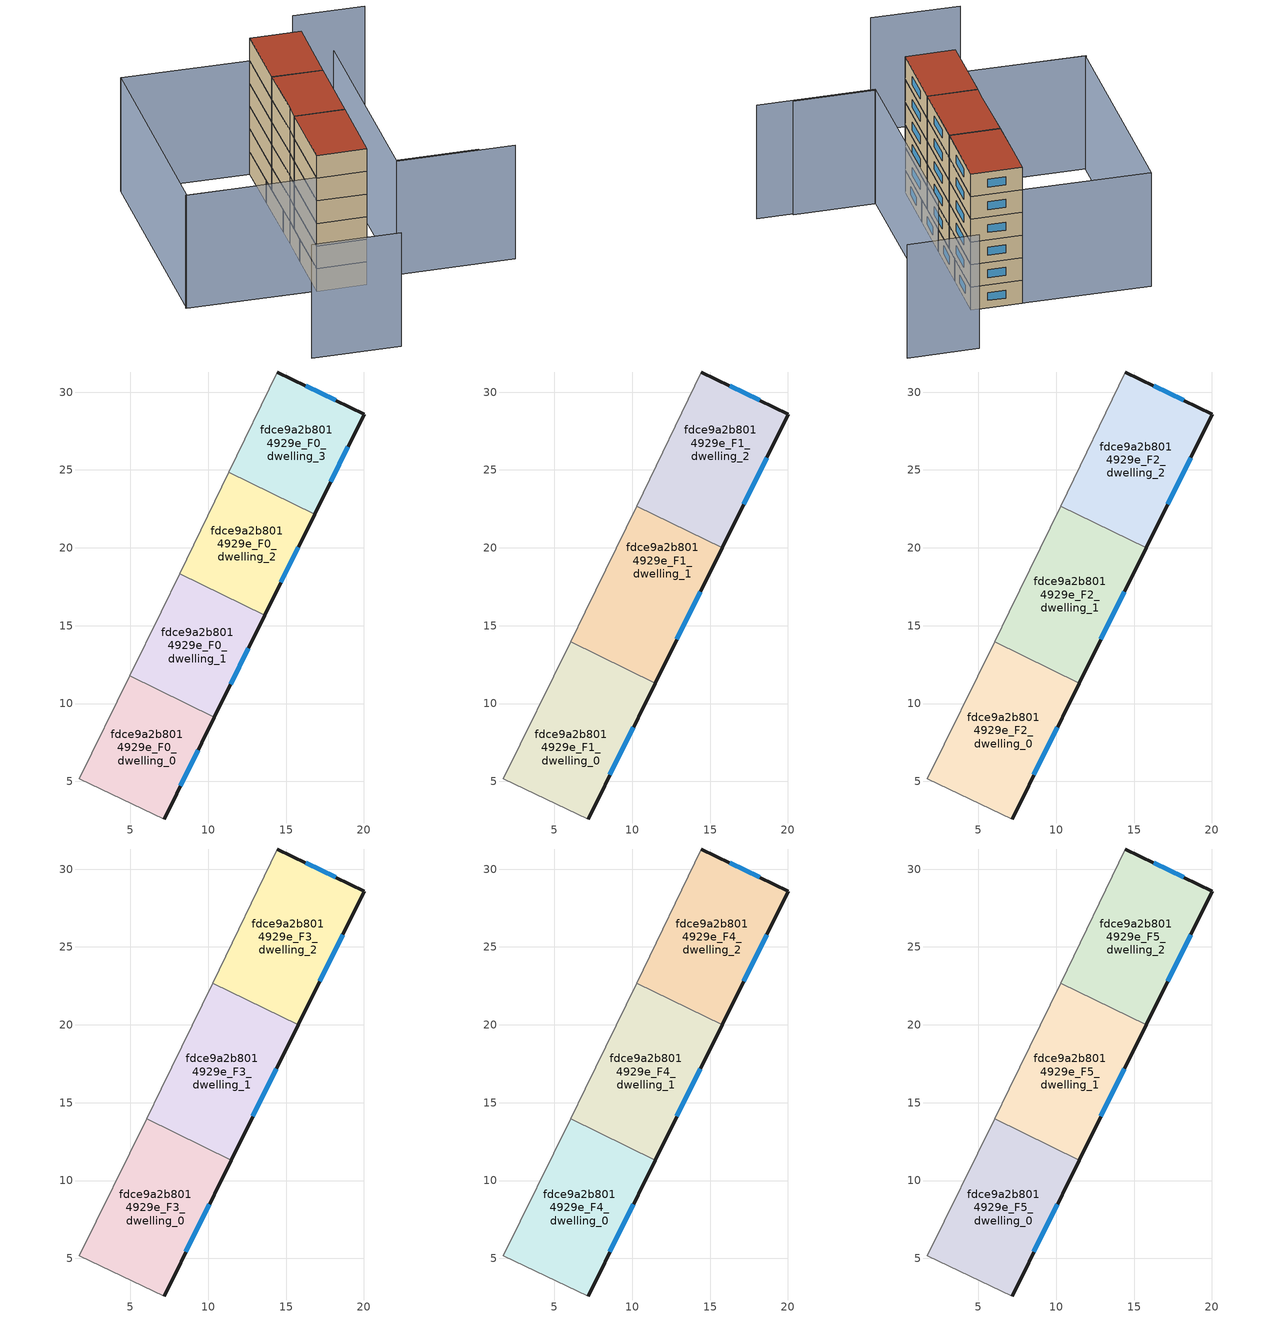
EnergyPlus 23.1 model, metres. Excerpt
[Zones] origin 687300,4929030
fdce9a2b8014929e_F0_dwelling_0
 floor ground (EU_floor_Construction): 10.4,9.12 7.17,2.58 1.73,5.18 4.97,11.77 z0
 wall outside (EU_wall_Construction): 7.17,2.58 10.4,9.12 z0:3
 wall to fdce9a2b8014929e_F0_dwelling_1 (EU_wall_Construction): 10.4,9.12 4.97,11.77 z0:3
 wall adiabatic (EU_wall_Construction): 4.97,11.77 1.73,5.18 7.17,2.58 z0:3
 window (EU_Window_Construction): 8.22,4.71 9.35,7 z0.98:2.02
fdce9a2b8014929e_F0_dwelling_1
 floor ground (EU_floor_Construction): 13.64,15.67 10.4,9.12 4.97,11.77 7,15.89 8.18,18.33 z0
 wall outside (EU_wall_Construction): 10.4,9.12 13.64,15.67 z0:3
 wall adiabatic (EU_wall_Construction): 8.18,18.33 7,15.89 4.97,11.77 z0:3
 wall to fdce9a2b8014929e_F0_dwelling_2 (EU_wall_Construction): 13.64,15.67 8.18,18.33 z0:3
 window (EU_Window_Construction): 11.45,11.25 12.58,13.54 z0.98:2.02
fdce9a2b8014929e_F0_dwelling_2
 floor ground (EU_floor_Construction): 16.84,22.16 13.64,15.67 8.18,18.33 11.33,24.84 z0
 wall outside (EU_wall_Construction): 13.64,15.67 16.84,22.16 z0:3
 wall to fdce9a2b8014929e_F0_dwelling_3 (EU_wall_Construction): 16.84,22.16 11.33,24.84 z0:3
 wall adiabatic (EU_wall_Construction): 11.33,24.84 8.18,18.33 z0:3
 window (EU_Window_Construction): 14.68,17.78 15.8,20.05 z0.98:2.02
fdce9a2b8014929e_F0_dwelling_3
 floor ground (EU_floor_Construction): 20.01,28.58 16.84,22.16 11.33,24.84 14.44,31.29 z0
 wall outside (EU_wall_Construction): 16.84,22.16 20.01,28.58 14.44,31.29 z0:3
 wall adiabatic (EU_wall_Construction): 14.44,31.29 11.33,24.84 z0:3
 window (EU_Window_Construction): 18.2,29.46 16.25,30.41 / 17.87,24.25 18.98,26.49 z0.98:2.02
fdce9a2b8014929e_F1_dwelling_0
 floor to fdce9a2b8014929e_F0_dwelling_0 (EU_floor_Construction): 10.4,9.12 7.17,2.58 1.73,5.18 4.97,11.77 z3
 floor to fdce9a2b8014929e_F0_dwelling_1 (EU_floor_Construction): 11.48,11.31 10.4,9.12 4.97,11.77 6.05,13.95 z3
 wall outside (EU_wall_Construction): 7.17,2.58 11.48,11.31 z3:6
 wall to fdce9a2b8014929e_F1_dwelling_1 (EU_wall_Construction): 11.48,11.31 6.05,13.95 z3:6
 wall adiabatic (EU_wall_Construction): 6.05,13.95 1.73,5.18 7.17,2.58 z3:6
 window (EU_Window_Construction): 8.57,5.42 10.08,8.47 z3.98:5.02
fdce9a2b8014929e_F1_dwelling_1
 floor to fdce9a2b8014929e_F0_dwelling_1 (EU_floor_Construction): 13.64,15.67 11.48,11.31 6.05,13.95 7,15.89 8.18,18.33 z3
 floor to fdce9a2b8014929e_F0_dwelling_2 (EU_floor_Construction): 15.78,20 13.64,15.67 8.18,18.33 10.28,22.68 z3
 wall outside (EU_wall_Construction): 11.48,11.31 15.78,20 z3:6
 wall adiabatic (EU_wall_Construction): 10.28,22.68 7,15.89 6.05,13.95 z3:6
 wall to fdce9a2b8014929e_F1_dwelling_2 (EU_wall_Construction): 15.78,20 10.28,22.68 z3:6
 window (EU_Window_Construction): 12.88,14.14 14.38,17.18 z3.98:5.02
fdce9a2b8014929e_F1_dwelling_2
 floor to fdce9a2b8014929e_F0_dwelling_2 (EU_floor_Construction): 16.84,22.16 15.78,20 10.28,22.68 11.33,24.84 z3
 floor to fdce9a2b8014929e_F0_dwelling_3 (EU_floor_Construction): 20.01,28.58 16.84,22.16 11.33,24.84 14.44,31.29 z3
 wall outside (EU_wall_Construction): 15.78,20 20.01,28.58 14.44,31.29 z3:6
 wall adiabatic (EU_wall_Construction): 14.44,31.29 10.28,22.68 z3:6
 window (EU_Window_Construction): 18.2,29.46 16.25,30.41 / 17.15,22.79 18.64,25.79 z3.98:5.02
fdce9a2b8014929e_F2_dwelling_0
 floor to fdce9a2b8014929e_F1_dwelling_0 (EU_floor_Construction): 11.48,11.31 7.17,2.58 1.73,5.18 6.05,13.95 z6
 wall outside (EU_wall_Construction): 7.17,2.58 11.48,11.31 z6:9
 wall to fdce9a2b8014929e_F2_dwelling_1 (EU_wall_Construction): 11.48,11.31 6.05,13.95 z6:9
 wall adiabatic (EU_wall_Construction): 6.05,13.95 1.73,5.18 7.17,2.58 z6:9
 window (EU_Window_Construction): 8.57,5.42 10.08,8.47 z6.98:8.02
fdce9a2b8014929e_F2_dwelling_1
 floor to fdce9a2b8014929e_F1_dwelling_1 (EU_floor_Construction): 15.78,20 11.48,11.31 6.05,13.95 7,15.89 10.28,22.68 z6
 wall outside (EU_wall_Construction): 11.48,11.31 15.78,20 z6:9
 wall adiabatic (EU_wall_Construction): 10.28,22.68 7,15.89 6.05,13.95 z6:9
 wall to fdce9a2b8014929e_F2_dwelling_2 (EU_wall_Construction): 15.78,20 10.28,22.68 z6:9
 window (EU_Window_Construction): 12.88,14.14 14.38,17.18 z6.98:8.02
fdce9a2b8014929e_F2_dwelling_2
 floor to fdce9a2b8014929e_F1_dwelling_2 (EU_floor_Construction): 20.01,28.58 15.78,20 10.28,22.68 14.44,31.29 z6
 wall outside (EU_wall_Construction): 15.78,20 20.01,28.58 14.44,31.29 z6:9
 wall adiabatic (EU_wall_Construction): 14.44,31.29 10.28,22.68 z6:9
 window (EU_Window_Construction): 18.2,29.46 16.25,30.41 / 17.15,22.79 18.64,25.79 z6.98:8.02
fdce9a2b8014929e_F3_dwelling_0
 floor to fdce9a2b8014929e_F2_dwelling_0 (EU_floor_Construction): 11.48,11.31 7.17,2.58 1.73,5.18 6.05,13.95 z9
 wall outside (EU_wall_Construction): 7.17,2.58 11.48,11.31 z9:12
 wall to fdce9a2b8014929e_F3_dwelling_1 (EU_wall_Construction): 11.48,11.31 6.05,13.95 z9:12
 wall adiabatic (EU_wall_Construction): 6.05,13.95 1.73,5.18 7.17,2.58 z9:12
 window (EU_Window_Construction): 8.57,5.42 10.08,8.47 z9.98:11.02
fdce9a2b8014929e_F3_dwelling_1
 floor to fdce9a2b8014929e_F2_dwelling_1 (EU_floor_Construction): 15.78,20 11.48,11.31 6.05,13.95 7,15.89 10.28,22.68 z9
 wall outside (EU_wall_Construction): 11.48,11.31 15.78,20 z9:12
 wall adiabatic (EU_wall_Construction): 10.28,22.68 7,15.89 6.05,13.95 z9:12
 wall to fdce9a2b8014929e_F3_dwelling_2 (EU_wall_Construction): 15.78,20 10.28,22.68 z9:12
 window (EU_Window_Construction): 12.88,14.14 14.38,17.18 z9.98:11.02
fdce9a2b8014929e_F3_dwelling_2
 floor to fdce9a2b8014929e_F2_dwelling_2 (EU_floor_Construction): 20.01,28.58 15.78,20 10.28,22.68 14.44,31.29 z9
 wall outside (EU_wall_Construction): 15.78,20 20.01,28.58 14.44,31.29 z9:12
 wall adiabatic (EU_wall_Construction): 14.44,31.29 10.28,22.68 z9:12
 window (EU_Window_Construction): 18.2,29.46 16.25,30.41 / 17.15,22.79 18.64,25.79 z9.98:11.02
fdce9a2b8014929e_F4_dwelling_0
 floor to fdce9a2b8014929e_F3_dwelling_0 (EU_floor_Construction): 11.48,11.31 7.17,2.58 1.73,5.18 6.05,13.95 z12
 wall outside (EU_wall_Construction): 7.17,2.58 11.48,11.31 z12:15
 wall to fdce9a2b8014929e_F4_dwelling_1 (EU_wall_Construction): 11.48,11.31 6.05,13.95 z12:15
 wall adiabatic (EU_wall_Construction): 6.05,13.95 1.73,5.18 7.17,2.58 z12:15
 window (EU_Window_Construction): 8.57,5.42 10.08,8.47 z12.98:14.02
fdce9a2b8014929e_F4_dwelling_1
 floor to fdce9a2b8014929e_F3_dwelling_1 (EU_floor_Construction): 15.78,20 11.48,11.31 6.05,13.95 7,15.89 10.28,22.68 z12
 wall outside (EU_wall_Construction): 11.48,11.31 15.78,20 z12:15
 wall adiabatic (EU_wall_Construction): 10.28,22.68 7,15.89 6.05,13.95 z12:15
 wall to fdce9a2b8014929e_F4_dwelling_2 (EU_wall_Construction): 15.78,20 10.28,22.68 z12:15
 window (EU_Window_Construction): 12.88,14.14 14.38,17.18 z12.98:14.02
fdce9a2b8014929e_F4_dwelling_2
 floor to fdce9a2b8014929e_F3_dwelling_2 (EU_floor_Construction): 20.01,28.58 15.78,20 10.28,22.68 14.44,31.29 z12
 wall outside (EU_wall_Construction): 15.78,20 20.01,28.58 14.44,31.29 z12:15
 wall adiabatic (EU_wall_Construction): 14.44,31.29 10.28,22.68 z12:15
 window (EU_Window_Construction): 18.2,29.46 16.25,30.41 / 17.15,22.79 18.64,25.79 z12.98:14.02
fdce9a2b8014929e_F5_dwelling_0
 floor to fdce9a2b8014929e_F4_dwelling_0 (EU_floor_Construction): 11.48,11.31 7.17,2.58 1.73,5.18 6.05,13.95 z15
 wall outside (EU_wall_Construction): 7.17,2.58 11.48,11.31 z15:18
 wall to fdce9a2b8014929e_F5_dwelling_1 (EU_wall_Construction): 11.48,11.31 6.05,13.95 z15:18
 wall adiabatic (EU_wall_Construction): 6.05,13.95 1.73,5.18 7.17,2.58 z15:18
 window (EU_Window_Construction): 8.57,5.42 10.08,8.47 z15.98:17.02
 roof outside (EU_roof_Construction): 7.17,2.58 11.48,11.31 6.05,13.95 1.73,5.18 z18
fdce9a2b8014929e_F5_dwelling_1
 floor to fdce9a2b8014929e_F4_dwelling_1 (EU_floor_Construction): 15.78,20 11.48,11.31 6.05,13.95 7,15.89 10.28,22.68 z15
 wall outside (EU_wall_Construction): 11.48,11.31 15.78,20 z15:18
 wall adiabatic (EU_wall_Construction): 10.28,22.68 7,15.89 6.05,13.95 z15:18
 wall to fdce9a2b8014929e_F5_dwelling_2 (EU_wall_Construction): 15.78,20 10.28,22.68 z15:18
 window (EU_Window_Construction): 12.88,14.14 14.38,17.18 z15.98:17.02
 roof outside (EU_roof_Construction): 11.48,11.31 15.78,20 10.28,22.68 7,15.89 6.05,13.95 z18
fdce9a2b8014929e_F5_dwelling_2
 floor to fdce9a2b8014929e_F4_dwelling_2 (EU_floor_Construction): 20.01,28.58 15.78,20 10.28,22.68 14.44,31.29 z15
 wall outside (EU_wall_Construction): 15.78,20 20.01,28.58 14.44,31.29 z15:18
 wall adiabatic (EU_wall_Construction): 14.44,31.29 10.28,22.68 z15:18
 window (EU_Window_Construction): 18.2,29.46 16.25,30.41 / 17.15,22.79 18.64,25.79 z15.98:17.02
 roof outside (EU_roof_Construction): 15.78,20 20.01,28.58 14.44,31.29 10.28,22.68 z18
shading: -9.16,-6.32 0.43,-11.06 / 11.55,2.24 20.35,-2.04 / -12.29,12.21 7.18,2.58 / 24.15,-4.14 11.34,2.1 / 11.34,2.1 23.29,26.64 / 33.08,32.3 25.29,36.02 / 14.55,31.24 1.77,5.24 / 1.77,5.24 -12.21,12.11 / -12.21,12.11 0.58,38.11 / 0.58,38.11 14.55,31.24 z0:15
[Building]
EU S2 Campaign: North Axis=0; Terrain=City; Solar Distribution=FullExterior
[Site:Location]
Bologna: Latitude=44.5; Longitude=11.25; Time Zone=1; Elevation=37
[SizingPeriod:WeatherFileDays]
AnnualSizingPeriod: Begin Month=1; Begin Day of Month=1; End Month=12; End Day of Month=31; Day of Week for Start Day=Monday; Use Weather File Daylight Saving Period=No; Use Weather File Rain and Snow Indicators=No
[MATERIAL]
EU_InternalMass_Material: Roughness=MediumRough; Thickness=0.1; Conductivity=1; Density=1800; Specific Heat=900; Thermal Absorptance=0.9; Solar Absorptance=0.7; Visible Absorptance=0.7
[MATERIAL:NOMASS] Roughness=MediumRough; Thermal Absorptance=0.9; Solar Absorptance=0.7; Visible Absorptance=0.7
Name | Thermal Resistance
EU_wall_NoMass | 0.905828
EU_roof_NoMass | 0.37593
EU_floor_NoMass | 0.67114
[WINDOWMATERIAL:SIMPLEGLAZINGSYSTEM]
EU_Window_SimpleGlazing: UFactor=4.52486; Solar Heat Gain Coefficient=0.85; Visible Transmittance=0.85
[CONSTRUCTION]
EU_wall_Construction: EU_wall_NoMass
EU_roof_Construction: EU_roof_NoMass
EU_floor_Construction: EU_floor_NoMass
EU_Window_Construction: EU_Window_SimpleGlazing
EU_InternalMass_Construction: EU_InternalMass_Material
[ZONE] Type=1; Multiplier=1; Ceiling Height=autocalculate; Floor Area=autocalculate; Part of Total Floor Area=Yes
Name | Volume
fdce9a2b8014929e_F0_dwelling_0 | 132.456
fdce9a2b8014929e_F1_dwelling_0; fdce9a2b8014929e_F2_dwelling_0; fdce9a2b8014929e_F3_dwelling_0; fdce9a2b8014929e_F4_dwelling_0; fdce9a2b8014929e_F5_dwelling_0 | 176.612
fdce9a2b8014929e_F0_dwelling_1 | 132.46
fdce9a2b8014929e_F1_dwelling_1; fdce9a2b8014929e_F2_dwelling_1; fdce9a2b8014929e_F3_dwelling_1; fdce9a2b8014929e_F4_dwelling_1; fdce9a2b8014929e_F5_dwelling_1 | 176.618
fdce9a2b8014929e_F0_dwelling_2 | 132.446
fdce9a2b8014929e_F1_dwelling_2; fdce9a2b8014929e_F2_dwelling_2; fdce9a2b8014929e_F3_dwelling_2; fdce9a2b8014929e_F4_dwelling_2; fdce9a2b8014929e_F5_dwelling_2 | 176.602
fdce9a2b8014929e_F0_dwelling_3 | 132.455
[INTERNALMASS] Construction=EU_InternalMass_Construction
Name | Zone or ZoneList | Surface Area
fdce9a2b8014929e_F0_dwelling_0_EU_InternalMass | fdce9a2b8014929e_F0_dwelling_0 | 44.1521
fdce9a2b8014929e_F0_dwelling_1_EU_InternalMass | fdce9a2b8014929e_F0_dwelling_1 | 44.1535
fdce9a2b8014929e_F0_dwelling_2_EU_InternalMass | fdce9a2b8014929e_F0_dwelling_2 | 44.1489
fdce9a2b8014929e_F0_dwelling_3_EU_InternalMass | fdce9a2b8014929e_F0_dwelling_3 | 44.1514
fdce9a2b8014929e_F1_dwelling_0_EU_InternalMass | fdce9a2b8014929e_F1_dwelling_0 | 58.8708
fdce9a2b8014929e_F1_dwelling_1_EU_InternalMass | fdce9a2b8014929e_F1_dwelling_1 | 58.8721
fdce9a2b8014929e_F1_dwelling_2_EU_InternalMass | fdce9a2b8014929e_F1_dwelling_2 | 58.8673
fdce9a2b8014929e_F2_dwelling_0_EU_InternalMass | fdce9a2b8014929e_F2_dwelling_0 | 58.8708
fdce9a2b8014929e_F2_dwelling_1_EU_InternalMass | fdce9a2b8014929e_F2_dwelling_1 | 58.8721
fdce9a2b8014929e_F2_dwelling_2_EU_InternalMass | fdce9a2b8014929e_F2_dwelling_2 | 58.8673
fdce9a2b8014929e_F3_dwelling_0_EU_InternalMass | fdce9a2b8014929e_F3_dwelling_0 | 58.8708
fdce9a2b8014929e_F3_dwelling_1_EU_InternalMass | fdce9a2b8014929e_F3_dwelling_1 | 58.8721
fdce9a2b8014929e_F3_dwelling_2_EU_InternalMass | fdce9a2b8014929e_F3_dwelling_2 | 58.8673
fdce9a2b8014929e_F4_dwelling_0_EU_InternalMass | fdce9a2b8014929e_F4_dwelling_0 | 58.8708
fdce9a2b8014929e_F4_dwelling_1_EU_InternalMass | fdce9a2b8014929e_F4_dwelling_1 | 58.8721
fdce9a2b8014929e_F4_dwelling_2_EU_InternalMass | fdce9a2b8014929e_F4_dwelling_2 | 58.8673
fdce9a2b8014929e_F5_dwelling_0_EU_InternalMass | fdce9a2b8014929e_F5_dwelling_0 | 58.8708
fdce9a2b8014929e_F5_dwelling_1_EU_InternalMass | fdce9a2b8014929e_F5_dwelling_1 | 58.8721
fdce9a2b8014929e_F5_dwelling_2_EU_InternalMass | fdce9a2b8014929e_F5_dwelling_2 | 58.8673
[OTHEREQUIPMENT] Fuel Type=Electricity; Design Level Calculation Method=Watts/Area; Power per Zone Floor Area=1; Fraction Latent=0; Fraction Radiant=0; Fraction Lost=0; Carbon Dioxide Generation Rate=0; EndUse Subcategory=EU_Step8_InternalGains
Name | Zone or ZoneList or Space or SpaceList | Schedule
EU_Step8_InternalGain_fdce9a2b8014929e_F0_dwelling_0_f000 | fdce9a2b8014929e_F0_dwelling_0 | EU_Step8_GainSchedule_fdce9a2b8014929e_F0_dwelling_0_f000
EU_Step8_InternalGain_fdce9a2b8014929e_F0_dwelling_1_f000 | fdce9a2b8014929e_F0_dwelling_1 | EU_Step8_GainSchedule_fdce9a2b8014929e_F0_dwelling_1_f000
EU_Step8_InternalGain_fdce9a2b8014929e_F0_dwelling_2_f000 | fdce9a2b8014929e_F0_dwelling_2 | EU_Step8_GainSchedule_fdce9a2b8014929e_F0_dwelling_2_f000
EU_Step8_InternalGain_fdce9a2b8014929e_F0_dwelling_3_f000 | fdce9a2b8014929e_F0_dwelling_3 | EU_Step8_GainSchedule_fdce9a2b8014929e_F0_dwelling_3_f000
EU_Step8_InternalGain_fdce9a2b8014929e_F1_dwelling_0_f000 | fdce9a2b8014929e_F1_dwelling_0 | EU_Step8_GainSchedule_fdce9a2b8014929e_F1_dwelling_0_f000
EU_Step8_InternalGain_fdce9a2b8014929e_F1_dwelling_1_f000 | fdce9a2b8014929e_F1_dwelling_1 | EU_Step8_GainSchedule_fdce9a2b8014929e_F1_dwelling_1_f000
EU_Step8_InternalGain_fdce9a2b8014929e_F1_dwelling_2_f000 | fdce9a2b8014929e_F1_dwelling_2 | EU_Step8_GainSchedule_fdce9a2b8014929e_F1_dwelling_2_f000
EU_Step8_InternalGain_fdce9a2b8014929e_F2_dwelling_0_f000 | fdce9a2b8014929e_F2_dwelling_0 | EU_Step8_GainSchedule_fdce9a2b8014929e_F2_dwelling_0_f000
EU_Step8_InternalGain_fdce9a2b8014929e_F2_dwelling_1_f000 | fdce9a2b8014929e_F2_dwelling_1 | EU_Step8_GainSchedule_fdce9a2b8014929e_F2_dwelling_1_f000
EU_Step8_InternalGain_fdce9a2b8014929e_F2_dwelling_2_f000 | fdce9a2b8014929e_F2_dwelling_2 | EU_Step8_GainSchedule_fdce9a2b8014929e_F2_dwelling_2_f000
EU_Step8_InternalGain_fdce9a2b8014929e_F3_dwelling_0_f000 | fdce9a2b8014929e_F3_dwelling_0 | EU_Step8_GainSchedule_fdce9a2b8014929e_F3_dwelling_0_f000
EU_Step8_InternalGain_fdce9a2b8014929e_F3_dwelling_1_f000 | fdce9a2b8014929e_F3_dwelling_1 | EU_Step8_GainSchedule_fdce9a2b8014929e_F3_dwelling_1_f000
EU_Step8_InternalGain_fdce9a2b8014929e_F3_dwelling_2_f000 | fdce9a2b8014929e_F3_dwelling_2 | EU_Step8_GainSchedule_fdce9a2b8014929e_F3_dwelling_2_f000
EU_Step8_InternalGain_fdce9a2b8014929e_F4_dwelling_0_f000 | fdce9a2b8014929e_F4_dwelling_0 | EU_Step8_GainSchedule_fdce9a2b8014929e_F4_dwelling_0_f000
EU_Step8_InternalGain_fdce9a2b8014929e_F4_dwelling_1_f000 | fdce9a2b8014929e_F4_dwelling_1 | EU_Step8_GainSchedule_fdce9a2b8014929e_F4_dwelling_1_f000
EU_Step8_InternalGain_fdce9a2b8014929e_F4_dwelling_2_f000 | fdce9a2b8014929e_F4_dwelling_2 | EU_Step8_GainSchedule_fdce9a2b8014929e_F4_dwelling_2_f000
EU_Step8_InternalGain_fdce9a2b8014929e_F5_dwelling_0_f000 | fdce9a2b8014929e_F5_dwelling_0 | EU_Step8_GainSchedule_fdce9a2b8014929e_F5_dwelling_0_f000
EU_Step8_InternalGain_fdce9a2b8014929e_F5_dwelling_1_f000 | fdce9a2b8014929e_F5_dwelling_1 | EU_Step8_GainSchedule_fdce9a2b8014929e_F5_dwelling_1_f000
EU_Step8_InternalGain_fdce9a2b8014929e_F5_dwelling_2_f000 | fdce9a2b8014929e_F5_dwelling_2 | EU_Step8_GainSchedule_fdce9a2b8014929e_F5_dwelling_2_f000
[ZONEVENTILATION:DESIGNFLOWRATE] Schedule=EU_AlwaysOn; Design Flow Rate Calculation Method=AirChanges/Hour; Air Changes per Hour=0.73129; Ventilation Type=Natural; Fan Pressure Rise=0; Fan Total Efficiency=1; Constant Term Coefficient=1; Temperature Term Coefficient=0; Velocity Term Coefficient=0; Velocity Squared Term Coefficient=0; Minimum Indoor Temperature=-100; Maximum Indoor Temperature=100; Delta Temperature=-100; Minimum Outdoor Temperature=-100; Maximum Outdoor Temperature=100; Maximum Wind Speed=40
Name | Zone or ZoneList or Space or SpaceList
EU_ConstantAir_fdce9a2b8014929e_F0_dwelling_0 | fdce9a2b8014929e_F0_dwelling_0
EU_ConstantAir_fdce9a2b8014929e_F0_dwelling_1 | fdce9a2b8014929e_F0_dwelling_1
EU_ConstantAir_fdce9a2b8014929e_F0_dwelling_2 | fdce9a2b8014929e_F0_dwelling_2
EU_ConstantAir_fdce9a2b8014929e_F0_dwelling_3 | fdce9a2b8014929e_F0_dwelling_3
EU_ConstantAir_fdce9a2b8014929e_F1_dwelling_0 | fdce9a2b8014929e_F1_dwelling_0
EU_ConstantAir_fdce9a2b8014929e_F1_dwelling_1 | fdce9a2b8014929e_F1_dwelling_1
EU_ConstantAir_fdce9a2b8014929e_F1_dwelling_2 | fdce9a2b8014929e_F1_dwelling_2
EU_ConstantAir_fdce9a2b8014929e_F2_dwelling_0 | fdce9a2b8014929e_F2_dwelling_0
EU_ConstantAir_fdce9a2b8014929e_F2_dwelling_1 | fdce9a2b8014929e_F2_dwelling_1
EU_ConstantAir_fdce9a2b8014929e_F2_dwelling_2 | fdce9a2b8014929e_F2_dwelling_2
EU_ConstantAir_fdce9a2b8014929e_F3_dwelling_0 | fdce9a2b8014929e_F3_dwelling_0
EU_ConstantAir_fdce9a2b8014929e_F3_dwelling_1 | fdce9a2b8014929e_F3_dwelling_1
EU_ConstantAir_fdce9a2b8014929e_F3_dwelling_2 | fdce9a2b8014929e_F3_dwelling_2
EU_ConstantAir_fdce9a2b8014929e_F4_dwelling_0 | fdce9a2b8014929e_F4_dwelling_0
EU_ConstantAir_fdce9a2b8014929e_F4_dwelling_1 | fdce9a2b8014929e_F4_dwelling_1
EU_ConstantAir_fdce9a2b8014929e_F4_dwelling_2 | fdce9a2b8014929e_F4_dwelling_2
EU_ConstantAir_fdce9a2b8014929e_F5_dwelling_0 | fdce9a2b8014929e_F5_dwelling_0
EU_ConstantAir_fdce9a2b8014929e_F5_dwelling_1 | fdce9a2b8014929e_F5_dwelling_1
EU_ConstantAir_fdce9a2b8014929e_F5_dwelling_2 | fdce9a2b8014929e_F5_dwelling_2
[HVACTEMPLATE:THERMOSTAT] Constant Heating Setpoint=20; Constant Cooling Setpoint=50
EU_HeatOnly_fdce9a2b8014929e_F0_dwelling_0; EU_HeatOnly_fdce9a2b8014929e_F0_dwelling_1; EU_HeatOnly_fdce9a2b8014929e_F0_dwelling_2; EU_HeatOnly_fdce9a2b8014929e_F0_dwelling_3; EU_HeatOnly_fdce9a2b8014929e_F1_dwelling_0; EU_HeatOnly_fdce9a2b8014929e_F1_dwelling_1; EU_HeatOnly_fdce9a2b8014929e_F1_dwelling_2; EU_HeatOnly_fdce9a2b8014929e_F2_dwelling_0; EU_HeatOnly_fdce9a2b8014929e_F2_dwelling_1; EU_HeatOnly_fdce9a2b8014929e_F2_dwelling_2; EU_HeatOnly_fdce9a2b8014929e_F3_dwelling_0; EU_HeatOnly_fdce9a2b8014929e_F3_dwelling_1; EU_HeatOnly_fdce9a2b8014929e_F3_dwelling_2; EU_HeatOnly_fdce9a2b8014929e_F4_dwelling_0; EU_HeatOnly_fdce9a2b8014929e_F4_dwelling_1; EU_HeatOnly_fdce9a2b8014929e_F4_dwelling_2; EU_HeatOnly_fdce9a2b8014929e_F5_dwelling_0; EU_HeatOnly_fdce9a2b8014929e_F5_dwelling_1; EU_HeatOnly_fdce9a2b8014929e_F5_dwelling_2
[HVACTEMPLATE:ZONE:IDEALLOADSAIRSYSTEM] System Availability Schedule=EU_AlwaysOn; Maximum Heating Supply Air Temperature=50; Minimum Cooling Supply Air Temperature=13; Maximum Heating Supply Air Humidity Ratio=0.0156; Minimum Cooling Supply Air Humidity Ratio=0.0077; Heating Limit=NoLimit; Cooling Limit=NoLimit; Heating Availability Schedule=EU_AlwaysOn; Cooling Availability Schedule=EU_CoolingOff; Dehumidification Control Type=ConstantSensibleHeatRatio; Cooling Sensible Heat Ratio=0.7; Dehumidification Setpoint=60; Humidification Control Type=None; Humidification Setpoint=30; Outdoor Air Method=None; Outdoor Air Flow Rate per Person=0.00944; Outdoor Air Flow Rate per Zone Floor Area=0; Outdoor Air Flow Rate per Zone=0; Demand Controlled Ventilation Type=None; Outdoor Air Economizer Type=NoEconomizer; Heat Recovery Type=None; Sensible Heat Recovery Effectiveness=0.7; Latent Heat Recovery Effectiveness=0.65
Name | Template Thermostat
fdce9a2b8014929e_F0_dwelling_0 | EU_HeatOnly_fdce9a2b8014929e_F0_dwelling_0
fdce9a2b8014929e_F0_dwelling_1 | EU_HeatOnly_fdce9a2b8014929e_F0_dwelling_1
fdce9a2b8014929e_F0_dwelling_2 | EU_HeatOnly_fdce9a2b8014929e_F0_dwelling_2
fdce9a2b8014929e_F0_dwelling_3 | EU_HeatOnly_fdce9a2b8014929e_F0_dwelling_3
fdce9a2b8014929e_F1_dwelling_0 | EU_HeatOnly_fdce9a2b8014929e_F1_dwelling_0
fdce9a2b8014929e_F1_dwelling_1 | EU_HeatOnly_fdce9a2b8014929e_F1_dwelling_1
fdce9a2b8014929e_F1_dwelling_2 | EU_HeatOnly_fdce9a2b8014929e_F1_dwelling_2
fdce9a2b8014929e_F2_dwelling_0 | EU_HeatOnly_fdce9a2b8014929e_F2_dwelling_0
fdce9a2b8014929e_F2_dwelling_1 | EU_HeatOnly_fdce9a2b8014929e_F2_dwelling_1
fdce9a2b8014929e_F2_dwelling_2 | EU_HeatOnly_fdce9a2b8014929e_F2_dwelling_2
fdce9a2b8014929e_F3_dwelling_0 | EU_HeatOnly_fdce9a2b8014929e_F3_dwelling_0
fdce9a2b8014929e_F3_dwelling_1 | EU_HeatOnly_fdce9a2b8014929e_F3_dwelling_1
fdce9a2b8014929e_F3_dwelling_2 | EU_HeatOnly_fdce9a2b8014929e_F3_dwelling_2
fdce9a2b8014929e_F4_dwelling_0 | EU_HeatOnly_fdce9a2b8014929e_F4_dwelling_0
fdce9a2b8014929e_F4_dwelling_1 | EU_HeatOnly_fdce9a2b8014929e_F4_dwelling_1
fdce9a2b8014929e_F4_dwelling_2 | EU_HeatOnly_fdce9a2b8014929e_F4_dwelling_2
fdce9a2b8014929e_F5_dwelling_0 | EU_HeatOnly_fdce9a2b8014929e_F5_dwelling_0
fdce9a2b8014929e_F5_dwelling_1 | EU_HeatOnly_fdce9a2b8014929e_F5_dwelling_1
fdce9a2b8014929e_F5_dwelling_2 | EU_HeatOnly_fdce9a2b8014929e_F5_dwelling_2
[SIZING:ZONE] Zone Cooling Design Supply Air Temperature Input Method=SupplyAirTemperature; Zone Cooling Design Supply Air Temperature=13; Zone Heating Design Supply Air Temperature Input Method=SupplyAirTemperature; Zone Heating Design Supply Air Temperature=50; Zone Cooling Design Supply Air Humidity Ratio=0.008; Zone Heating Design Supply Air Humidity Ratio=0.008; Cooling Design Air Flow Method=DesignDay; Cooling Design Air Flow Rate=0; Cooling Minimum Air Flow per Zone Floor Area=0.000762; Cooling Minimum Air Flow=0; Cooling Minimum Air Flow Fraction=0.2; Heating Design Air Flow Method=DesignDay; Heating Design Air Flow Rate=0; Heating Maximum Air Flow per Zone Floor Area=0.002032; Heating Maximum Air Flow=0.141576; Heating Maximum Air Flow Fraction=0.3; Account for Dedicated Outdoor Air System=No; Dedicated Outdoor Air System Control Strategy=NeutralSupplyAir; Dedicated Outdoor Air Low Setpoint Temperature for Design=autosize; Dedicated Outdoor Air High Setpoint Temperature for Design=autosize; Zone Load Sizing Method=Sensible Load Only No Latent Load; Zone Latent Cooling Design Supply Air Humidity Ratio Input Method=HumidityRatioDifference; Zone Cooling Design Supply Air Humidity Ratio Difference=0.005; Zone Latent Heating Design Supply Air Humidity Ratio Input Method=HumidityRatioDifference; Zone Humidification Design Supply Air Humidity Ratio Difference=0.005
fdce9a2b8014929e_F0_dwelling_0; fdce9a2b8014929e_F0_dwelling_1; fdce9a2b8014929e_F0_dwelling_2; fdce9a2b8014929e_F0_dwelling_3; fdce9a2b8014929e_F1_dwelling_0; fdce9a2b8014929e_F1_dwelling_1; fdce9a2b8014929e_F1_dwelling_2; fdce9a2b8014929e_F2_dwelling_0; fdce9a2b8014929e_F2_dwelling_1; fdce9a2b8014929e_F2_dwelling_2; fdce9a2b8014929e_F3_dwelling_0; fdce9a2b8014929e_F3_dwelling_1; fdce9a2b8014929e_F3_dwelling_2; fdce9a2b8014929e_F4_dwelling_0; fdce9a2b8014929e_F4_dwelling_1; fdce9a2b8014929e_F4_dwelling_2; fdce9a2b8014929e_F5_dwelling_0; fdce9a2b8014929e_F5_dwelling_1; fdce9a2b8014929e_F5_dwelling_2
[SCHEDULE:CONSTANT]
Name | Hourly Value
EU_AlwaysOn | 1
EU_CoolingOff | 0
[SCHEDULE:FILE] Column Number=1; Rows to Skip at Top=0; Number of Hours of Data=8760; Column Separator=Comma; Interpolate to Timestep=No; Minutes per Item=60; Adjust Schedule for Daylight Savings=Yes
Name | File
EU_Step8_GainSchedule_fdce9a2b8014929e_F0_dwelling_0_f000 | ../../schedules/fdce9a2b8014929e/fdce9a2b8014929e_F0_dwelling_0_f000_gain.csv
EU_Step8_GainSchedule_fdce9a2b8014929e_F0_dwelling_1_f000 | ../../schedules/fdce9a2b8014929e/fdce9a2b8014929e_F0_dwelling_1_f000_gain.csv
EU_Step8_GainSchedule_fdce9a2b8014929e_F0_dwelling_2_f000 | ../../schedules/fdce9a2b8014929e/fdce9a2b8014929e_F0_dwelling_2_f000_gain.csv
EU_Step8_GainSchedule_fdce9a2b8014929e_F0_dwelling_3_f000 | ../../schedules/fdce9a2b8014929e/fdce9a2b8014929e_F0_dwelling_3_f000_gain.csv
EU_Step8_GainSchedule_fdce9a2b8014929e_F1_dwelling_0_f000 | ../../schedules/fdce9a2b8014929e/fdce9a2b8014929e_F1_dwelling_0_f000_gain.csv
EU_Step8_GainSchedule_fdce9a2b8014929e_F1_dwelling_1_f000 | ../../schedules/fdce9a2b8014929e/fdce9a2b8014929e_F1_dwelling_1_f000_gain.csv
EU_Step8_GainSchedule_fdce9a2b8014929e_F1_dwelling_2_f000 | ../../schedules/fdce9a2b8014929e/fdce9a2b8014929e_F1_dwelling_2_f000_gain.csv
EU_Step8_GainSchedule_fdce9a2b8014929e_F2_dwelling_0_f000 | ../../schedules/fdce9a2b8014929e/fdce9a2b8014929e_F2_dwelling_0_f000_gain.csv
EU_Step8_GainSchedule_fdce9a2b8014929e_F2_dwelling_1_f000 | ../../schedules/fdce9a2b8014929e/fdce9a2b8014929e_F2_dwelling_1_f000_gain.csv
EU_Step8_GainSchedule_fdce9a2b8014929e_F2_dwelling_2_f000 | ../../schedules/fdce9a2b8014929e/fdce9a2b8014929e_F2_dwelling_2_f000_gain.csv
EU_Step8_GainSchedule_fdce9a2b8014929e_F3_dwelling_0_f000 | ../../schedules/fdce9a2b8014929e/fdce9a2b8014929e_F3_dwelling_0_f000_gain.csv
EU_Step8_GainSchedule_fdce9a2b8014929e_F3_dwelling_1_f000 | ../../schedules/fdce9a2b8014929e/fdce9a2b8014929e_F3_dwelling_1_f000_gain.csv
EU_Step8_GainSchedule_fdce9a2b8014929e_F3_dwelling_2_f000 | ../../schedules/fdce9a2b8014929e/fdce9a2b8014929e_F3_dwelling_2_f000_gain.csv
EU_Step8_GainSchedule_fdce9a2b8014929e_F4_dwelling_0_f000 | ../../schedules/fdce9a2b8014929e/fdce9a2b8014929e_F4_dwelling_0_f000_gain.csv
EU_Step8_GainSchedule_fdce9a2b8014929e_F4_dwelling_1_f000 | ../../schedules/fdce9a2b8014929e/fdce9a2b8014929e_F4_dwelling_1_f000_gain.csv
EU_Step8_GainSchedule_fdce9a2b8014929e_F4_dwelling_2_f000 | ../../schedules/fdce9a2b8014929e/fdce9a2b8014929e_F4_dwelling_2_f000_gain.csv
EU_Step8_GainSchedule_fdce9a2b8014929e_F5_dwelling_0_f000 | ../../schedules/fdce9a2b8014929e/fdce9a2b8014929e_F5_dwelling_0_f000_gain.csv
EU_Step8_GainSchedule_fdce9a2b8014929e_F5_dwelling_1_f000 | ../../schedules/fdce9a2b8014929e/fdce9a2b8014929e_F5_dwelling_1_f000_gain.csv
EU_Step8_GainSchedule_fdce9a2b8014929e_F5_dwelling_2_f000 | ../../schedules/fdce9a2b8014929e/fdce9a2b8014929e_F5_dwelling_2_f000_gain.csv
